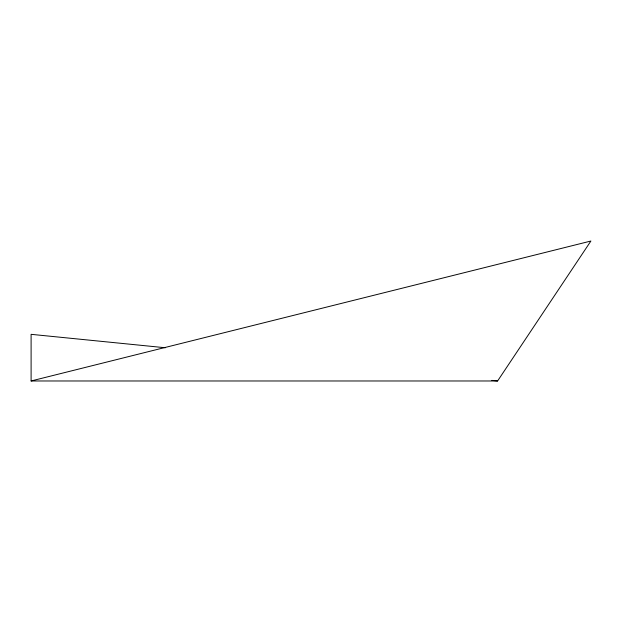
<?xml version="1.0" encoding="UTF-8"?>
<svg xmlns="http://www.w3.org/2000/svg" width="622" height="622" viewBox="0 0 622 622"><rect width="100%" height="100%" fill="white"/><g stroke="black" fill="none" stroke-linecap="round" stroke-linejoin="round"><path stroke-width="0.93" d="M31.1 380.975L497.6 380.975L590.9 241.025L31.1 380.975L31.1 334.325L165.351 347.752M491.808 380.392L497.6 380.975"/></g></svg>
